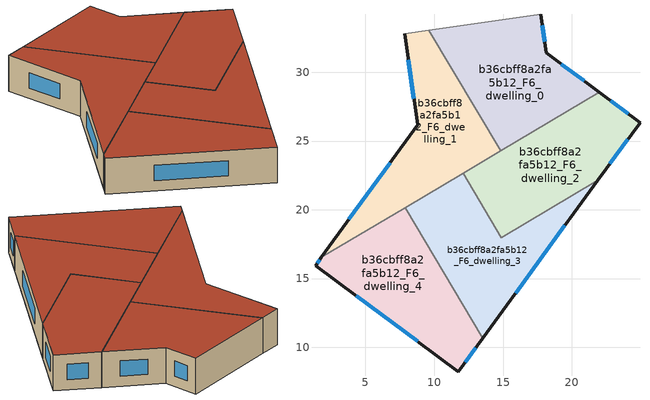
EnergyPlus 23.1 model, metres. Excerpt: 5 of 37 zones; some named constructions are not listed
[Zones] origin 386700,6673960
b36cbff8a2fa5b12_F6_dwelling_0
 floor to b36cbff8a2fa5b12_F5_dwelling_0 (EU_floor_Construction): 17.74,34.2 18.14,31.42 22,28.54 14.82,24.28 9.62,33.05 z18
 wall outside (EU_wall_Construction): 22,28.54 18.14,31.42 17.74,34.2 z18:21
 wall to b36cbff8a2fa5b12_F6_dwelling_1 (EU_wall_Construction): 9.62,33.05 14.82,24.28 z18:21
 wall adiabatic (EU_wall_Construction): 17.74,34.2 9.62,33.05 z18:21
 wall to b36cbff8a2fa5b12_F6_dwelling_2 (EU_wall_Construction): 14.82,24.28 22,28.54 z18:21
 window (EU_Window_Construction): 20.9,29.36 19.24,30.6 / 18.03,32.22 17.86,33.41 z18.86:20.14
 roof outside (EU_roof_Construction): 22,28.54 18.14,31.42 17.74,34.2 9.62,33.05 14.82,24.28 z21
b36cbff8a2fa5b12_F6_dwelling_1
 floor to b36cbff8a2fa5b12_F5_dwelling_1 (EU_floor_Construction): 9.62,33.05 14.82,24.28 1.8,16.55 8.79,26.18 7.84,32.79 z18
 wall outside (EU_wall_Construction): 7.84,32.79 8.79,26.18 1.8,16.55 z18:21
 wall adiabatic (EU_wall_Construction): 9.62,33.05 7.84,32.79 z18:21
 wall to b36cbff8a2fa5b12_F6_dwelling_4 (EU_wall_Construction): 1.8,16.55 7.88,20.16 z18:21
 wall to b36cbff8a2fa5b12_F6_dwelling_3 (EU_wall_Construction): 7.89,20.16 12.09,22.66 z18:21
 wall to b36cbff8a2fa5b12_F6_dwelling_2 (EU_wall_Construction): 12.09,22.66 14.82,24.28 z18:21
 window (EU_Window_Construction): 8.11,30.91 8.52,28.07 / 6.79,23.43 3.8,19.3 z18.86:20.14
 roof outside (EU_roof_Construction): 14.82,24.28 9.62,33.05 7.84,32.79 8.79,26.18 1.8,16.55 z21
b36cbff8a2fa5b12_F6_dwelling_2
 floor to b36cbff8a2fa5b12_F5_dwelling_2 (EU_floor_Construction): 24.96,26.34 21.9,22.14 14.87,17.97 12.09,22.66 22,28.54 z18
 wall outside (EU_wall_Construction): 21.9,22.14 24.96,26.34 22,28.54 z18:21
 wall to b36cbff8a2fa5b12_F6_dwelling_3 (EU_wall_Construction): 12.09,22.66 14.87,17.97 21.9,22.14 z18:21
 window (EU_Window_Construction): 22.77,23.34 24.08,25.14 / 24.11,26.97 22.85,27.91 z18.86:20.14
 roof outside (EU_roof_Construction): 21.9,22.14 24.96,26.34 22,28.54 12.09,22.66 14.87,17.97 z21
b36cbff8a2fa5b12_F6_dwelling_3
 floor to b36cbff8a2fa5b12_F5_dwelling_3 (EU_floor_Construction): 21.9,22.14 13.52,10.66 7.89,20.16 12.09,22.66 14.87,17.97 z18
 wall outside (EU_wall_Construction): 13.52,10.66 21.9,22.14 z18:21
 wall to b36cbff8a2fa5b12_F6_dwelling_4 (EU_wall_Construction): 7.89,20.16 13.52,10.66 z18:21
 window (EU_Window_Construction): 15.92,13.94 19.51,18.86 z18.86:20.14
 roof outside (EU_roof_Construction): 13.52,10.66 21.9,22.14 14.87,17.97 12.09,22.66 7.89,20.16 z21
b36cbff8a2fa5b12_F6_dwelling_4
 floor to b36cbff8a2fa5b12_F5_dwelling_4 (EU_floor_Construction): 7.89,20.16 13.52,10.66 11.76,8.24 1.37,15.95 1.8,16.55 z18
 wall outside (EU_wall_Construction): 1.8,16.55 1.37,15.95 11.76,8.24 13.52,10.66 z18:21
 window (EU_Window_Construction): 12.26,8.93 13.02,9.97 / 4.34,13.75 8.79,10.45 / 1.68,16.38 1.49,16.12 z18.86:20.14
 roof outside (EU_roof_Construction): 11.76,8.24 13.52,10.66 7.89,20.16 1.8,16.55 1.37,15.95 z21
[SCHEDULE:FILE] Column Number=1; Rows to Skip at Top=0; Number of Hours of Data=8760; Column Separator=Comma; Interpolate to Timestep=No; Minutes per Item=60; Adjust Schedule for Daylight Savings=Yes
Name | File
EU_Step8_GainSchedule_b36cbff8a2fa5b12_F3_dwelling_4_f000 | ../../schedules/b36cbff8a2fa5b12/b36cbff8a2fa5b12_F3_dwelling_4_f000_gain.csv
EU_Step8_GainSchedule_b36cbff8a2fa5b12_F4_dwelling_0_f000 | ../../schedules/b36cbff8a2fa5b12/b36cbff8a2fa5b12_F4_dwelling_0_f000_gain.csv
EU_Step8_GainSchedule_b36cbff8a2fa5b12_F4_dwelling_1_f000 | ../../schedules/b36cbff8a2fa5b12/b36cbff8a2fa5b12_F4_dwelling_1_f000_gain.csv
EU_Step8_GainSchedule_b36cbff8a2fa5b12_F4_dwelling_2_f000 | ../../schedules/b36cbff8a2fa5b12/b36cbff8a2fa5b12_F4_dwelling_2_f000_gain.csv
EU_Step8_GainSchedule_b36cbff8a2fa5b12_F4_dwelling_3_f000 | ../../schedules/b36cbff8a2fa5b12/b36cbff8a2fa5b12_F4_dwelling_3_f000_gain.csv
EU_Step8_GainSchedule_b36cbff8a2fa5b12_F4_dwelling_4_f000 | ../../schedules/b36cbff8a2fa5b12/b36cbff8a2fa5b12_F4_dwelling_4_f000_gain.csv
EU_Step8_GainSchedule_b36cbff8a2fa5b12_F5_dwelling_0_f000 | ../../schedules/b36cbff8a2fa5b12/b36cbff8a2fa5b12_F5_dwelling_0_f000_gain.csv
EU_Step8_GainSchedule_b36cbff8a2fa5b12_F5_dwelling_1_f000 | ../../schedules/b36cbff8a2fa5b12/b36cbff8a2fa5b12_F5_dwelling_1_f000_gain.csv
EU_Step8_GainSchedule_b36cbff8a2fa5b12_F5_dwelling_2_f000 | ../../schedules/b36cbff8a2fa5b12/b36cbff8a2fa5b12_F5_dwelling_2_f000_gain.csv
EU_Step8_GainSchedule_b36cbff8a2fa5b12_F5_dwelling_3_f000 | ../../schedules/b36cbff8a2fa5b12/b36cbff8a2fa5b12_F5_dwelling_3_f000_gain.csv
EU_Step8_GainSchedule_b36cbff8a2fa5b12_F5_dwelling_4_f000 | ../../schedules/b36cbff8a2fa5b12/b36cbff8a2fa5b12_F5_dwelling_4_f000_gain.csv
